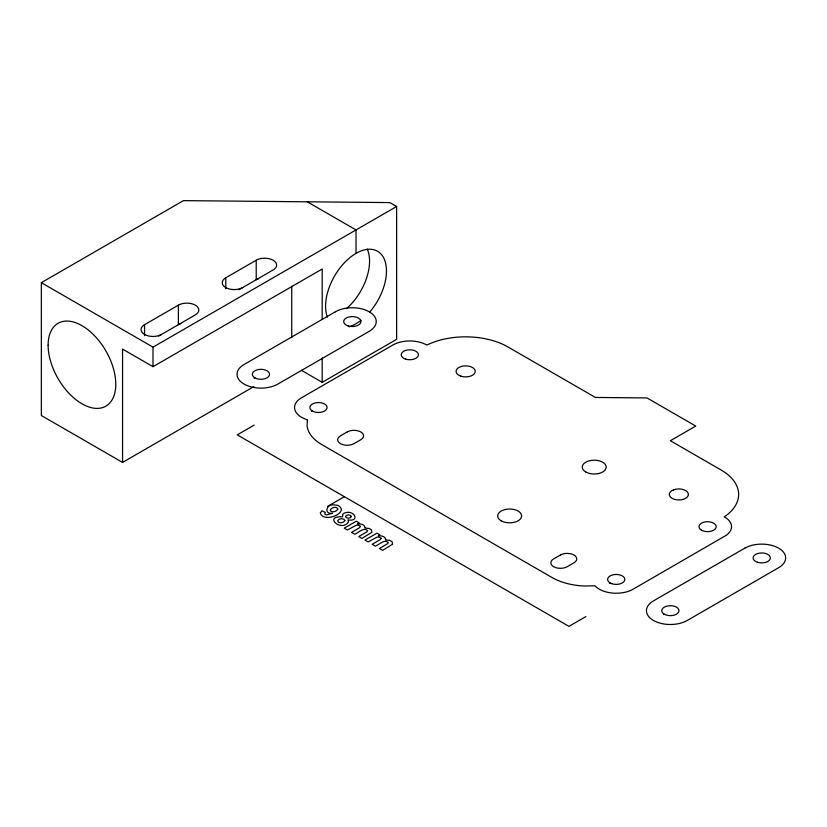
<?xml version="1.0" encoding="UTF-8"?>
<svg xmlns="http://www.w3.org/2000/svg" width="827" height="827" viewBox="0 0 827 827"><rect width="100%" height="100%" fill="white"/><g stroke="black" fill="none" stroke-linecap="round" stroke-linejoin="round"><path stroke-width="1.24" d="M585.847 616.58L568.955 626.37L237.266 434.857L254.178 425.099M253.899 386.581L122.561 462.407L41.35 415.526L41.35 282.679L183.46 200.63L389.868 202.584L396.629 206.492L396.629 339.339L322.189 382.312L301.524 370.382M144.549 335.669L144.549 324.68L178.384 305.153A11.96 6.905 0 0 1 195.306 305.153A11.96 6.905 0 0 1 195.306 314.911L158.743 336.031M225.761 288.788L225.761 277.8L256.215 260.216A11.96 6.905 0 0 1 273.127 260.216A11.96 6.905 0 0 1 273.127 269.984L238.807 289.801M41.35 282.679L153.005 347.144L396.629 206.492M122.561 462.407L122.561 349.097L153.005 366.681L322.189 269.013L322.189 319.222M327.461 506.475L344.373 496.707M609.458 583.324L610.14 582.942M254.178 378.208L254.892 377.836A8.611 4.972 0 0 0 269.282 375.561A8.611 4.972 0 0 0 258.675 369.504A8.611 4.972 0 0 0 254.892 377.836M311.707 411.422L312.41 411.05A8.611 4.972 0 0 0 326.799 408.776A8.611 4.972 0 0 0 316.193 402.718A8.611 4.972 0 0 0 312.41 411.05M663.595 614.585L664.308 614.213A8.611 4.972 0 0 0 678.698 611.939A8.611 4.972 0 0 0 668.092 605.881A8.611 4.972 0 0 0 664.308 614.213M307.303 201.809L356.023 229.937L356.023 253.382M322.189 357.853L322.189 382.312M291.735 286.194L291.735 337.695M256.215 260.216L256.215 279.753A11.96 6.905 0 0 1 258.686 278.658M178.384 305.153L178.384 324.68A11.96 6.905 0 0 1 180.865 323.584M153.005 347.144L153.005 366.681M161.472 334.449A11.96 6.905 0 0 1 144.549 334.449A11.96 6.905 0 0 1 144.549 324.68M242.673 287.569A11.96 6.905 0 0 1 225.761 287.569A11.96 6.905 0 0 1 225.761 277.8M327.409 317.082A43.066 24.862 -60 0 1 344.508 262.645A43.066 24.862 -60 0 1 383.749 257.983A43.066 24.862 -60 0 1 369.7 312.068M360.996 320.369A43.066 24.862 -60 0 1 349.242 326.737M367.24 249.072A43.066 24.862 -60 0 1 346.989 308.192M360.479 526.417L359.549 527.709L351.537 532.381L354.731 534.221C358.422 532.846 363.394 527.088 367.612 530.448L367.074 531.689L358.794 536.568L361.978 538.408L371.85 532.33L371.447 529.797L369.224 528.494L364.759 527.998L364.976 527.15C364.231 524.122 360.21 523.78 357.595 523.863L359.249 522.912L356.303 521.217L344.259 528.174L347.443 530.014L356.034 525.352A3.091 1.778 0 0 1 358.959 525.362L360.479 526.417M381.133 538.346L380.213 539.638L372.202 544.311L375.396 546.151C379.086 544.776 384.048 539.018 388.276 542.378L387.729 543.618L379.448 548.497L382.643 550.337L392.515 544.259L392.101 541.726L389.879 540.424L385.423 539.928L385.64 539.08C384.896 536.051 380.875 535.71 378.259 535.793L379.903 534.842L376.967 533.146L364.914 540.103L368.108 541.943L376.698 537.281A3.091 1.778 0 0 1 379.614 537.292L381.133 538.346M348.467 521.031L348.415 522.085C341.013 532.588 323.068 515.5 342.595 516.854L342.771 514.187A6.13 3.535 0 0 1 345.696 512.709C354.307 510.001 360.396 521.816 347.929 519.935L348.467 521.031M320.359 512.843C322.84 523.553 349.811 512.967 338.543 505.7A6.998 4.042 0 0 0 334.377 504.966C326.613 503.312 323.13 514.394 332.547 513.319L326.448 514.932L324.711 514.063L325.311 512.399L321.879 510.817L320.359 512.843M307.375 420.002L307.075 425.977A50.933 29.4 0 0 0 321.848 444.626L551.94 577.473A50.933 29.4 0 0 0 584.244 586.002L595.109 585.774L595.512 586.333A23.921 13.811 0 0 0 633.151 589.186L726.488 535.152A23.921 13.811 0 0 0 726.654 518.333L724.152 516.865L726.282 515.469A59.813 34.538 0 0 0 721.123 470.025L670.366 440.719L695.745 426.07L647.024 397.942L595.419 397.456L507.954 346.958A59.813 34.538 0 0 0 429.244 343.97L426.742 345.004A23.921 13.811 0 0 0 392.908 345.004L301.555 397.746A23.921 13.811 0 0 0 306.507 419.475L307.375 420.002M351.351 516.524L350.452 517.671L348.415 518.209L346.42 517.681L345.521 516.555L346.472 515.376L348.456 514.859L350.462 515.397L351.351 516.524M344.869 520.555L343.65 522.023L340.962 522.829L338.615 522.302L337.664 520.896L339.049 519.325L341.365 518.643L343.918 519.191L344.869 520.555M337.747 509.163C336.506 511.644 332.423 512.843 330.335 510.735L330.19 510.001C331.534 507.685 335.535 506.165 337.623 508.357L337.747 509.163M335.39 311.789L244.027 364.531A23.921 13.811 0 0 0 248.989 386.261L251.79 387.067A23.921 13.811 0 0 0 277.862 384.069L369.224 331.327A23.921 13.811 0 0 0 371.292 313.144L369.224 311.789A23.921 13.811 0 0 0 335.39 311.789M347.226 431.932L340.466 435.839A9.573 5.52 0 0 0 340.466 443.654A9.573 5.52 0 0 0 353.997 443.654L360.768 439.747A9.573 5.52 0 0 0 360.768 431.932A9.573 5.52 0 0 0 347.226 431.932M560.396 555L553.635 558.907A9.573 5.52 0 0 0 553.635 566.722A9.573 5.52 0 0 0 567.167 566.722L573.938 562.815A9.573 5.52 0 0 0 573.938 555A9.573 5.52 0 0 0 560.396 555M744.807 548.167L653.444 600.909A23.921 13.811 0 0 0 658.406 622.638L661.207 623.444A23.921 13.811 0 0 0 687.289 620.446L778.641 567.704A23.921 13.811 0 0 0 780.709 549.521L778.641 548.167A23.921 13.811 0 0 0 744.807 548.167M673.354 489.915L671.503 490.887A9.573 5.52 0 0 0 671.762 498.174A9.573 5.52 0 0 0 684.301 498.981L686.141 497.999A9.573 5.52 0 0 0 685.893 490.721A9.573 5.52 0 0 0 673.354 489.915M611.918 583.728A8.611 4.972 0 0 0 624.84 579.427A8.611 4.972 0 0 0 611.918 575.116A8.611 4.972 0 0 0 611.918 583.728M585.774 471.979A11.96 6.905 0 0 0 605.788 468.878A11.96 6.905 0 0 0 591.14 460.422A11.96 6.905 0 0 0 585.774 471.979M501.183 520.814A11.96 6.905 0 0 0 521.196 517.723A11.96 6.905 0 0 0 506.548 509.256A11.96 6.905 0 0 0 501.183 520.814M405.519 359.073A8.611 4.972 0 0 0 418.441 354.762A8.611 4.972 0 0 0 405.519 350.462A8.611 4.972 0 0 0 405.519 359.073M701.492 530.19A8.611 4.972 0 0 0 715.903 527.967A8.611 4.972 0 0 0 705.359 521.878A8.611 4.972 0 0 0 701.492 530.19M460.877 376.161A9.573 5.52 0 0 0 475.225 371.375A9.573 5.52 0 0 0 460.877 366.588A9.573 5.52 0 0 0 460.877 376.161M348.002 325.869A8.611 4.972 0 0 0 360.923 321.558A8.611 4.972 0 0 0 348.002 317.248A8.611 4.972 0 0 0 348.002 325.869M757.418 562.236A8.611 4.972 0 0 0 770.34 557.936A8.611 4.972 0 0 0 757.418 553.625A8.611 4.972 0 0 0 757.418 562.236M48.121 345.2A47.852 27.632 60 0 0 98.868 408.331A47.852 27.632 60 0 0 98.868 340.662A47.852 27.632 60 0 0 48.121 345.2"/></g></svg>
